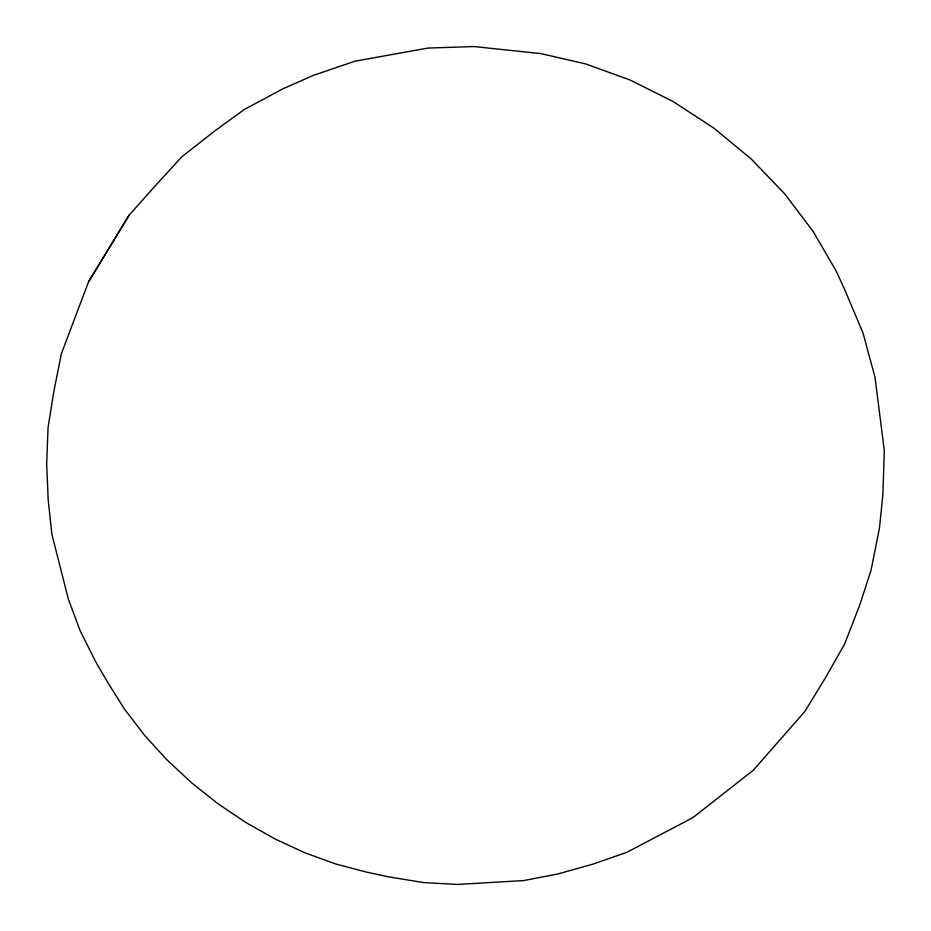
<?xml version="1.0" encoding="UTF-8"?>
<svg xmlns="http://www.w3.org/2000/svg" width="931" height="931" viewBox="0 0 931 931"><rect width="100%" height="100%" fill="white"/><g stroke="black" fill="none" stroke-linecap="round" stroke-linejoin="round"><path stroke-width="1.4" d="M129.083 215.224L88.48 281.988L61.318 353.92L53.951 390.95L48.04 427.69L46.678 464.069L48.191 499.994L51.927 534.464L68.347 599.122L80.124 630.671L95.742 661.86L107.752 682.504L124.579 709.224L144.282 734.99L166.568 759.475L191.099 782.389L217.563 803.441L245.609 822.352L274.878 838.889L304.996 852.819L335.567 863.921L366.197 872.021L389.03 876.932L423.605 882.565L457.377 884.45L523.699 880.563L557.89 873.965L592.186 864.364L626.691 852.389L692.908 817.627L753.26 770.263L804.698 711.656L825.902 677.058L844.603 644.043L859.837 604.801L871.009 570.424L879.481 527.97L882.891 494.501L884.322 450.639L874.977 377.102L862.99 332.926L844.336 288.796L836.085 270.874L813.089 231.365L784.67 193.823L751.364 159.143L713.926 128.141L673.194 101.572L630.124 80.019L585.715 63.936L540.992 53.614L473.96 46.55L427.946 48.075L355.014 61.178L313.223 75.423L282.628 88.957L244.248 109.509L215.084 130.747L181.789 156.804L156.164 184.838L129.083 215.224L108.741 248.658M88.48 281.988L108.31 249.368"/></g></svg>
